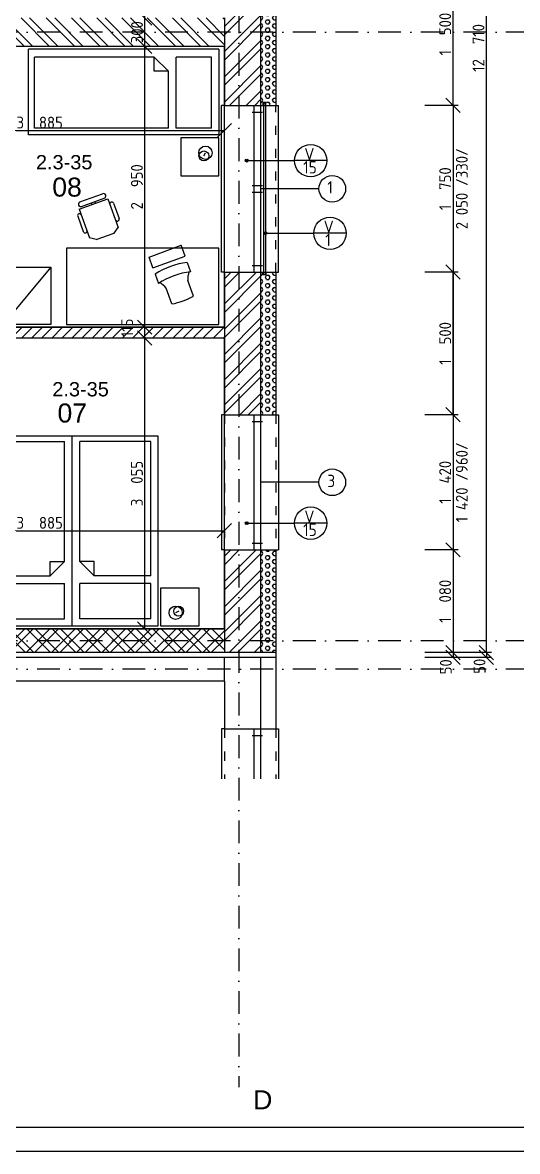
# Model space of a CAD drawing. Extents: x 4511820 to 5180432, y -1526536 to -944957.
# Drawn here: x 5107110 to 5112313, y -1230866 to -1219003 of the extents above; entities that cross this region are included whole.
import ezdxf

# ---------------------------------------------------------------- set-up
doc = ezdxf.new("R2010")
doc.units = 0
doc.header["$MEASUREMENT"] = 0
doc.linetypes.add('ACAD_ISO03W100', pattern=[30, 12, -18])
doc.linetypes.add('BODKOCIARKOVANA_3', pattern=[5.6, 3, -1.3, 0, -1.3])
doc.layers.get('0').update_dxf_attribs({"linetype": 'CONTINUOUS'})
doc.layers.get('Defpoints').update_dxf_attribs({"color": 61, "linetype": 'CONTINUOUS'})
for name, color, linetype in [('KÓTY', 4, 'CONTINUOUS'), ('MÚRY', 1, 'CONTINUOUS'), ('OKNÁ', 143, 'CONTINUOUS'), ('osi', 253, 'CONTINUOUS'), ('Plochy', 41, 'CONTINUOUS'), ('POPIS', 7, 'CONTINUOUS'), ('TENKÁ', 7, 'CONTINUOUS'), ('ZARIADENIE', 47, 'CONTINUOUS'), ('ŠRAFY', 82, 'CONTINUOUS')]:
    doc.layers.add(name, color=color, linetype=linetype)
doc.styles.add('ARIAL', font='arial.ttf')
doc.styles.add('styl1', font='arial.ttf')
doc.styles.add('STYLE1', font='isocp.shx')
doc.dimstyles.new('STANDARD-50', dxfattribs={"dimtxt": 125, "dimasz": 150, "dimexe": 10, "dimexo": 200, "dimgap": 20, "dimtad": 1, "dimdsep": 46, "dimlunit": 6, "dimtxsty": 'STYLE1', "dimblk1": 'OBLIQUE', "dimblk2": 'OBLIQUE', "dimsah": 1, "dimcen": 2.5, "dimse1": 1, "dimse2": 1, "dimadec": 0, "dimazin": 0, "dimtfac": 1, "dimtmove": 1, "dimatfit": 3, "dimldrblk": 'OBLIQUE', "dimfxl": 1, "dimtolj": 1, "dimtzin": 0, "dimarcsym": 0})
pattern_1 = [(45, (584112, 2493.08), (-132.5825215, 132.5825215), []), (45, (584200.39, 2493.08), (-132.5825215, 132.5825215), [])]
pattern_2 = [(0, (0, -89070.035), (0, 43.3012702), [25, -50]), (120, (0, -89070.035), (-37.5, -21.6506351), [25, -50]), (60, (25, -89070.035), (-37.5, 21.6506351), [25, -50])]

# ---------------------------------------------------------------- blocks, each defined once
blk = doc.blocks.new('_OBLIQUE')
at = {"color": 0, "linetype": 'ByBlock'}
blk.add_line((-0.5, -0.5), (0.5, 0.5), dxfattribs=at)
blk = doc.blocks.new('*D13790')
at = {"layer": 'Defpoints', "color": 0}
for p in [(5109262, -1225624), (5109262, -1225674), (5111986, -1225674)]:
    blk.add_point(p, dxfattribs=at)
at = {"layer": 'KÓTY', "color": 0, "lineweight": -2}
blk.add_line((5111986, -1225624), (5111986, -1225674), dxfattribs=at)
at = {"layer": 'KÓTY', "color": 0, "linetype": 'ByBlock', "lineweight": -2, "xscale": 150, "yscale": 150, "zscale": 150}
for p, rotation in [((5111986, -1225624), 90), ((5111986, -1225674), 270)]:
    blk.add_blockref('_OBLIQUE', p, dxfattribs=dict(at, rotation=rotation))
at = {"layer": 'KÓTY', "color": 0, "insert": (5111915, -1225767), "char_height": 125, "attachment_point": 5, "rotation": 90, "style": 'STYLE1'}
blk.add_mtext('\\A1;50', dxfattribs=at)
blk = doc.blocks.new('*D13791')
at = {"layer": 'Defpoints', "color": 0}
for p in [(5111986, -1212914), (5112270, -1212914), (5109260, -1225624)]:
    blk.add_point(p, dxfattribs=at)
at = {"layer": 'KÓTY', "color": 0, "lineweight": -2}
blk.add_line((5111986, -1225624), (5111986, -1212914), dxfattribs=at)
at = {"layer": 'KÓTY', "color": 0, "linetype": 'ByBlock', "lineweight": -2, "xscale": 150, "yscale": 150, "zscale": 150}
for p, rotation in [((5111986, -1212914), 90), ((5111986, -1225624), 270)]:
    blk.add_blockref('_OBLIQUE', p, dxfattribs=dict(at, rotation=rotation))
at = {"layer": 'KÓTY', "color": 0, "insert": (5111903, -1219269), "char_height": 125, "attachment_point": 5, "rotation": 90, "style": 'STYLE1'}
blk.add_mtext('\\A1;12ﾠ710', dxfattribs=at)
blk = doc.blocks.new('*D13792')
at = {"layer": 'Defpoints', "color": 0}
for p in [(5109612, -1221624), (5111636, -1221624), (5109612, -1223124)]:
    blk.add_point(p, dxfattribs=at)
at = {"layer": 'KÓTY', "color": 0, "lineweight": -2}
blk.add_line((5111636, -1223124), (5111636, -1221624), dxfattribs=at)
at = {"layer": 'KÓTY', "color": 0, "linetype": 'ByBlock', "lineweight": -2, "xscale": 150, "yscale": 150, "zscale": 150}
for p, rotation in [((5111636, -1221624), 90), ((5111636, -1223124), 270)]:
    blk.add_blockref('_OBLIQUE', p, dxfattribs=dict(at, rotation=rotation))
at = {"layer": 'KÓTY', "color": 0, "insert": (5111553, -1222374), "char_height": 125, "attachment_point": 5, "rotation": 90, "style": 'STYLE1'}
blk.add_mtext('\\A1;1ﾠ500', dxfattribs=at)
blk = doc.blocks.new('*D13793')
at = {"layer": 'Defpoints', "color": 0}
for p in [(5109612, -1225624), (5109612, -1225674), (5111636, -1225674)]:
    blk.add_point(p, dxfattribs=at)
at = {"layer": 'KÓTY', "color": 0, "lineweight": -2}
blk.add_line((5111636, -1225624), (5111636, -1225674), dxfattribs=at)
at = {"layer": 'KÓTY', "color": 0, "linetype": 'ByBlock', "lineweight": -2, "xscale": 150, "yscale": 150, "zscale": 150}
for p, rotation in [((5111636, -1225624), 90), ((5111636, -1225674), 270)]:
    blk.add_blockref('_OBLIQUE', p, dxfattribs=dict(at, rotation=rotation))
at = {"layer": 'KÓTY', "color": 0, "insert": (5111560, -1225773), "char_height": 125, "attachment_point": 5, "rotation": 90, "style": 'STYLE1'}
blk.add_mtext('\\A1;50', dxfattribs=at)
blk = doc.blocks.new('*D13794')
at = {"layer": 'Defpoints', "color": 0}
for p in [(5109612, -1221624), (5109612, -1223124), (5111636, -1223124)]:
    blk.add_point(p, dxfattribs=at)
at = {"layer": 'KÓTY', "color": 0, "lineweight": -2}
blk.add_line((5111636, -1221624), (5111636, -1223124), dxfattribs=at)
at = {"layer": 'KÓTY', "color": 0, "linetype": 'ByBlock', "lineweight": -2, "xscale": 150, "yscale": 150, "zscale": 150}
for p, rotation in [((5111636, -1221624), 90), ((5111636, -1223124), 270)]:
    blk.add_blockref('_OBLIQUE', p, dxfattribs=dict(at, rotation=rotation))
at = {"layer": 'KÓTY', "color": 0, "insert": (5111553, -1222374), "char_height": 125, "attachment_point": 5, "rotation": 90, "style": 'STYLE1'}
blk.add_mtext('\\A1;1ﾠ500', dxfattribs=at)
blk = doc.blocks.new('*D13795')
at = {"layer": 'Defpoints', "color": 0}
for p in [(5109232, -1218374), (5111636, -1218374), (5109232, -1219874)]:
    blk.add_point(p, dxfattribs=at)
at = {"layer": 'KÓTY', "color": 0, "lineweight": -2}
blk.add_line((5111636, -1219874), (5111636, -1218374), dxfattribs=at)
at = {"layer": 'KÓTY', "color": 0, "linetype": 'ByBlock', "lineweight": -2, "xscale": 150, "yscale": 150, "zscale": 150}
for p, rotation in [((5111636, -1218374), 90), ((5111636, -1219874), 270)]:
    blk.add_blockref('_OBLIQUE', p, dxfattribs=dict(at, rotation=rotation))
at = {"layer": 'KÓTY', "color": 0, "insert": (5111553, -1219124), "char_height": 125, "attachment_point": 5, "rotation": 90, "style": 'STYLE1'}
blk.add_mtext('\\A1;1ﾠ500', dxfattribs=at)
blk = doc.blocks.new('*D14049')
at = {"layer": 'Defpoints', "color": 0}
for p in [(5109612, -1219874), (5109612, -1221624), (5111636, -1221624)]:
    blk.add_point(p, dxfattribs=at)
at = {"layer": 'KÓTY', "color": 0, "lineweight": -2}
blk.add_line((5111636, -1219874), (5111636, -1221624), dxfattribs=at)
at = {"layer": 'KÓTY', "color": 0, "linetype": 'ByBlock', "lineweight": -2, "xscale": 150, "yscale": 150, "zscale": 150}
for p, rotation in [((5111636, -1219874), 90), ((5111636, -1221624), 270)]:
    blk.add_blockref('_OBLIQUE', p, dxfattribs=dict(at, rotation=rotation))
at = {"layer": 'KÓTY', "color": 0, "insert": (5111553, -1220749), "char_height": 125, "attachment_point": 5, "rotation": 90, "style": 'STYLE1'}
blk.add_mtext('\\A1;1ﾠ750', dxfattribs=at)
blk = doc.blocks.new('*D14050')
at = {"layer": 'Defpoints', "color": 0}
for p in [(5109612, -1223124), (5109612, -1224544), (5111636, -1224544)]:
    blk.add_point(p, dxfattribs=at)
at = {"layer": 'KÓTY', "color": 0, "lineweight": -2}
blk.add_line((5111636, -1223124), (5111636, -1224544), dxfattribs=at)
at = {"layer": 'KÓTY', "color": 0, "linetype": 'ByBlock', "lineweight": -2, "xscale": 150, "yscale": 150, "zscale": 150}
for p, rotation in [((5111636, -1223124), 90), ((5111636, -1224544), 270)]:
    blk.add_blockref('_OBLIQUE', p, dxfattribs=dict(at, rotation=rotation))
at = {"layer": 'KÓTY', "color": 0, "insert": (5111553, -1223834), "char_height": 125, "attachment_point": 5, "rotation": 90, "style": 'STYLE1'}
blk.add_mtext('\\A1;1ﾠ420', dxfattribs=at)
blk = doc.blocks.new('*D14051')
at = {"layer": 'Defpoints', "color": 0}
for p in [(5109612, -1224544), (5109612, -1225624), (5111636, -1225624)]:
    blk.add_point(p, dxfattribs=at)
at = {"layer": 'KÓTY', "color": 0, "lineweight": -2}
blk.add_line((5111636, -1224544), (5111636, -1225624), dxfattribs=at)
at = {"layer": 'KÓTY', "color": 0, "linetype": 'ByBlock', "lineweight": -2, "xscale": 150, "yscale": 150, "zscale": 150}
for p, rotation in [((5111636, -1224544), 90), ((5111636, -1225624), 270)]:
    blk.add_blockref('_OBLIQUE', p, dxfattribs=dict(at, rotation=rotation))
at = {"layer": 'KÓTY', "color": 0, "insert": (5111553, -1225084), "char_height": 125, "attachment_point": 5, "rotation": 90, "style": 'STYLE1'}
blk.add_mtext('\\A1;1ﾠ080', dxfattribs=at)
blk = doc.blocks.new('*D27332')
at = {"layer": 'Defpoints', "color": 0}
for p in [(5109612, -1223124), (5109612, -1224544), (5111636, -1224544)]:
    blk.add_point(p, dxfattribs=at)
at = {"layer": 'KÓTY', "color": 0, "lineweight": -2}
blk.add_line((5111636, -1223124), (5111636, -1224544), dxfattribs=at)
at = {"layer": 'KÓTY', "color": 0, "linetype": 'ByBlock', "lineweight": -2, "xscale": 150, "yscale": 150, "zscale": 150}
for p, rotation in [((5111636, -1223124), 90), ((5111636, -1224544), 270)]:
    blk.add_blockref('_OBLIQUE', p, dxfattribs=dict(at, rotation=rotation))
at = {"layer": 'KÓTY', "color": 0, "insert": (5111553, -1223834), "char_height": 125, "attachment_point": 5, "rotation": 90, "style": 'STYLE1'}
blk.add_mtext('\\A1;1ﾠ420', dxfattribs=at)
blk = doc.blocks.new('DVOJPOSTEL')
at = {"layer": 'ZARIADENIE', "ltscale": 0.25}
for p, q in [((4444359, -1314665), (4444359, -1312665)), ((4444359, -1312665), (4446159, -1312665)), ((4445259, -1312665), (4445259, -1314665)), ((4446159, -1312665), (4446159, -1314665)), ((4444140, -1312821), (4444172, -1312805)), ((4446378, -1312821), (4446346, -1312805)), ((4446159, -1314665), (4444359, -1314665))]:
    blk.add_line(p, q, dxfattribs=at)
at = {"layer": 'ZARIADENIE', "color": 76, "ltscale": 0.25}
for p, q in [((4444432, -1312742), (4445178, -1312742)), ((4444432, -1312742), (4444432, -1313111)), ((4445178, -1312742), (4445178, -1313111)), ((4446086, -1312742), (4445340, -1312742)), ((4445340, -1312742), (4445340, -1313111)), ((4446086, -1312742), (4446086, -1313111)), ((4444432, -1313111), (4445178, -1313111)), ((4444432, -1313194), (4444432, -1314604)), ((4444432, -1313194), (4445028, -1313194)), ((4445028, -1313194), (4445178, -1313344)), ((4445028, -1313194), (4445028, -1313344)), ((4446086, -1313111), (4445340, -1313111)), ((4445490, -1313194), (4445340, -1313344)), ((4446086, -1313194), (4445490, -1313194)), ((4445490, -1313194), (4445490, -1313344)), ((4446086, -1313194), (4446086, -1314604)), ((4445028, -1313344), (4445178, -1313344)), ((4445178, -1313344), (4445178, -1314604)), ((4445340, -1313344), (4445340, -1314604)), ((4445490, -1313344), (4445340, -1313344)), ((4444432, -1314604), (4445178, -1314604)), ((4446086, -1314604), (4445340, -1314604))]:
    blk.add_line(p, q, dxfattribs=at)
at = {"layer": 'ZARIADENIE'}
for points in [[(4444329, -1313065), (4443929, -1313065), (4443929, -1312665), (4444329, -1312665)], [(4446189, -1313065), (4446589, -1313065), (4446589, -1312665), (4446189, -1312665)]]:
    blk.add_lwpolyline(points, close=True, dxfattribs=at)
at = {"layer": 'ZARIADENIE', "ltscale": 0.25}
for centre, radius in [((4444140, -1312821), 51.9), ((4444172, -1312805), 69.7), ((4446346, -1312805), 69.7), ((4446378, -1312821), 51.9)]:
    blk.add_circle(centre, radius, dxfattribs=at)
blk = doc.blocks.new('JEDNOPOSTEL')
at = {"layer": 'ZARIADENIE', "ltscale": 0.25}
for p, q in [((4449069, -1322230), (4447069, -1322230)), ((4447069, -1323130), (4447069, -1322230)), ((4449069, -1322230), (4449069, -1323130)), ((4449069, -1323130), (4447069, -1323130)), ((4448913, -1323350), (4448929, -1323317))]:
    blk.add_line(p, q, dxfattribs=at)
at = {"layer": 'ZARIADENIE', "color": 76, "ltscale": 0.25}
for p, q in [((4448391, -1322311), (4447131, -1322311)), ((4447131, -1323057), (4447131, -1322311)), ((4448541, -1322461), (4448391, -1322311)), ((4448391, -1322461), (4448391, -1322311)), ((4448993, -1322311), (4448623, -1322311)), ((4448623, -1323057), (4448623, -1322311)), ((4448993, -1323057), (4448993, -1322311)), ((4448541, -1322461), (4448391, -1322461)), ((4448541, -1323057), (4448541, -1322461)), ((4448541, -1323057), (4447131, -1323057)), ((4448993, -1323057), (4448623, -1323057))]:
    blk.add_line(p, q, dxfattribs=at)
at = {"layer": 'ZARIADENIE'}
blk.add_lwpolyline([(4448669, -1323160), (4448669, -1323560), (4449069, -1323560), (4449069, -1323160)], close=True, dxfattribs=at)
at = {"layer": 'ZARIADENIE', "ltscale": 0.25}
for centre, radius in [((4448929, -1323317), 69.7), ((4448913, -1323350), 51.9)]:
    blk.add_circle(centre, radius, dxfattribs=at)
blk = doc.blocks.new('SKRINA')
at = {"layer": 'ZARIADENIE'}
for p, q in [((4449069, -1324645), (4448469, -1324145)), ((4448469, -1325145), (4449069, -1324645))]:
    blk.add_line(p, q, dxfattribs=at)
blk.add_lwpolyline([(4448469, -1324145), (4448469, -1325145), (4449069, -1325145), (4449069, -1324145)], close=True, dxfattribs=at)
blk = doc.blocks.new('*D27911')
at = {"layer": 'Defpoints', "color": 0}
for p in [(5105347, -1224347), (5109232, -1224343), (5109232, -1224347)]:
    blk.add_point(p, dxfattribs=at)
at = {"layer": 'KÓTY', "color": 0, "lineweight": -2}
blk.add_line((5105347, -1224343), (5109232, -1224343), dxfattribs=at)
at = {"layer": 'KÓTY', "color": 0, "linetype": 'ByBlock', "lineweight": -2, "xscale": 150, "yscale": 150, "zscale": 150, "rotation": 180}
blk.add_blockref('_OBLIQUE', (5105347, -1224343), dxfattribs=at)
at = {"layer": 'KÓTY', "color": 0, "linetype": 'ByBlock', "lineweight": -2, "xscale": 150, "yscale": 150, "zscale": 150}
blk.add_blockref('_OBLIQUE', (5109232, -1224343), dxfattribs=at)
at = {"layer": 'KÓTY', "color": 0, "insert": (5107290, -1224260), "char_height": 125, "attachment_point": 5, "style": 'STYLE1'}
blk.add_mtext('\\A1;3ﾠ885', dxfattribs=at)
blk = doc.blocks.new('*D27912')
at = {"layer": 'Defpoints', "color": 0}
for p in [(5108395, -1222319), (5108395, -1222319), (5108395, -1225374)]:
    blk.add_point(p, dxfattribs=at)
at = {"layer": 'KÓTY', "color": 0, "lineweight": -2}
blk.add_line((5108395, -1225374), (5108395, -1222319), dxfattribs=at)
at = {"layer": 'KÓTY', "color": 0, "linetype": 'ByBlock', "lineweight": -2, "xscale": 150, "yscale": 150, "zscale": 150}
for p, rotation in [((5108395, -1222319), 90), ((5108395, -1225374), 270)]:
    blk.add_blockref('_OBLIQUE', p, dxfattribs=dict(at, rotation=rotation))
at = {"layer": 'KÓTY', "color": 0, "insert": (5108312, -1223847), "char_height": 125, "attachment_point": 5, "rotation": 90, "style": 'STYLE1'}
blk.add_mtext('\\A1;3ﾠ055', dxfattribs=at)
blk = doc.blocks.new('*D27913')
at = {"layer": 'Defpoints', "color": 0}
for p in [(5108395, -1222204), (5108395, -1222204), (5108395, -1222319)]:
    blk.add_point(p, dxfattribs=at)
at = {"layer": 'KÓTY', "color": 0, "lineweight": -2}
blk.add_line((5108395, -1222319), (5108395, -1222204), dxfattribs=at)
at = {"layer": 'KÓTY', "color": 0, "linetype": 'ByBlock', "lineweight": -2, "xscale": 150, "yscale": 150, "zscale": 150}
for p, rotation in [((5108395, -1222204), 90), ((5108395, -1222319), 270)]:
    blk.add_blockref('_OBLIQUE', p, dxfattribs=dict(at, rotation=rotation))
at = {"layer": 'KÓTY', "color": 0, "insert": (5108210, -1222211), "char_height": 125, "attachment_point": 5, "rotation": 90, "style": 'STYLE1'}
blk.add_mtext('\\A1;115', dxfattribs=at)
blk = doc.blocks.new('*D27914')
at = {"layer": 'Defpoints', "color": 0}
for p in [(5108395, -1219254), (5108395, -1219254), (5108395, -1222204)]:
    blk.add_point(p, dxfattribs=at)
at = {"layer": 'KÓTY', "color": 0, "lineweight": -2}
blk.add_line((5108395, -1222204), (5108395, -1219254), dxfattribs=at)
at = {"layer": 'KÓTY', "color": 0, "linetype": 'ByBlock', "lineweight": -2, "xscale": 150, "yscale": 150, "zscale": 150}
for p, rotation in [((5108395, -1219254), 90), ((5108395, -1222204), 270)]:
    blk.add_blockref('_OBLIQUE', p, dxfattribs=dict(at, rotation=rotation))
at = {"layer": 'KÓTY', "color": 0, "insert": (5108312, -1220729), "char_height": 125, "attachment_point": 5, "rotation": 90, "style": 'STYLE1'}
blk.add_mtext('\\A1;2ﾠ950', dxfattribs=at)
blk = doc.blocks.new('*D27915')
at = {"layer": 'Defpoints', "color": 0}
for p in [(5108395, -1218954), (5108395, -1218954), (5108395, -1219254)]:
    blk.add_point(p, dxfattribs=at)
at = {"layer": 'KÓTY', "color": 0, "lineweight": -2}
blk.add_line((5108395, -1219254), (5108395, -1218954), dxfattribs=at)
at = {"layer": 'KÓTY', "color": 0, "linetype": 'ByBlock', "lineweight": -2, "xscale": 150, "yscale": 150, "zscale": 150}
for p, rotation in [((5108395, -1218954), 90), ((5108395, -1219254), 270)]:
    blk.add_blockref('_OBLIQUE', p, dxfattribs=dict(at, rotation=rotation))
at = {"layer": 'KÓTY', "color": 0, "insert": (5108313, -1219104), "char_height": 125, "attachment_point": 5, "rotation": 90, "style": 'STYLE1'}
blk.add_mtext('\\A1;300', dxfattribs=at)
blk = doc.blocks.new('*D27916')
at = {"layer": 'Defpoints', "color": 0}
for p in [(5108395, -1214704), (5108395, -1214704), (5108395, -1218954)]:
    blk.add_point(p, dxfattribs=at)
at = {"layer": 'KÓTY', "color": 0, "lineweight": -2}
blk.add_line((5108395, -1218954), (5108395, -1214704), dxfattribs=at)
at = {"layer": 'KÓTY', "color": 0, "linetype": 'ByBlock', "lineweight": -2, "xscale": 150, "yscale": 150, "zscale": 150}
for p, rotation in [((5108395, -1214704), 90), ((5108395, -1218954), 270)]:
    blk.add_blockref('_OBLIQUE', p, dxfattribs=dict(at, rotation=rotation))
at = {"layer": 'KÓTY', "color": 0, "insert": (5108312, -1216829), "char_height": 125, "attachment_point": 5, "rotation": 90, "style": 'STYLE1'}
blk.add_mtext('\\A1;4ﾠ250', dxfattribs=at)
blk = doc.blocks.new('*D27948')
at = {"layer": 'Defpoints', "color": 0}
for p in [(5105347, -1220141), (5109232, -1220137), (5109232, -1220141)]:
    blk.add_point(p, dxfattribs=at)
at = {"layer": 'KÓTY', "color": 0, "lineweight": -2}
blk.add_line((5105347, -1220137), (5109232, -1220137), dxfattribs=at)
at = {"layer": 'KÓTY', "color": 0, "linetype": 'ByBlock', "lineweight": -2, "xscale": 150, "yscale": 150, "zscale": 150, "rotation": 180}
blk.add_blockref('_OBLIQUE', (5105347, -1220137), dxfattribs=at)
at = {"layer": 'KÓTY', "color": 0, "linetype": 'ByBlock', "lineweight": -2, "xscale": 150, "yscale": 150, "zscale": 150}
blk.add_blockref('_OBLIQUE', (5109232, -1220137), dxfattribs=at)
at = {"layer": 'KÓTY', "color": 0, "insert": (5107290, -1220054), "char_height": 125, "attachment_point": 5, "style": 'STYLE1'}
blk.add_mtext('\\A1;3ﾠ885', dxfattribs=at)

msp = doc.modelspace()

# ---------------------------------------------------------------- hatches: boundary and pattern name
at = {"layer": 'TENKÁ'}
h = msp.add_hatch(color=256, dxfattribs=at)
h.dxf.hatch_style = 1
h.paths.add_polyline_path([(5109642.5, -1219874.226), (5109642.5, -1219849.226), (5109662.5, -1219849.226), (5109662.5, -1219874.226), (5109667.5, -1219874.226), (5109667.5, -1219844.226), (5109637.5, -1219844.226), (5109637.5, -1219874.226)])
h = msp.add_hatch(color=256, dxfattribs=at)
h.dxf.hatch_style = 1
h.paths.add_polyline_path([(5109481.827, -1220453.766, 2.414213563), (5109466.827, -1220468.766, 0.414213562)])
h = msp.add_hatch(color=256, dxfattribs=at)
h.dxf.hatch_style = 1
h.paths.add_polyline_path([(5109677.5, -1221217.226, 2.414213563), (5109662.5, -1221232.226, 0.414213562)])
h = msp.add_hatch(color=256, dxfattribs=at)
h.dxf.hatch_style = 1
h.paths.add_polyline_path([(5109642.5, -1221624.226), (5109642.5, -1221649.226), (5109662.5, -1221649.226), (5109662.5, -1221624.226), (5109667.5, -1221624.226), (5109667.5, -1221654.226), (5109637.5, -1221654.226), (5109637.5, -1221624.226)])
h = msp.add_hatch(color=256, dxfattribs=at)
h.dxf.hatch_style = 1
h.paths.add_polyline_path([(5109481.827, -1224263.492, 2.414213563), (5109466.827, -1224278.492, 0.414213562)])
at = {"layer": 'ŠRAFY'}
h = msp.add_hatch(dxfattribs=at)
h.set_pattern_fill('ANSI32', color=256, scale=500)
h.set_pattern_definition(pattern_1)
h.paths.add_polyline_path([(5109612.5, -1218374.226), (5109542.5, -1218374.226), (5109232.5, -1218374.226), (5109232.5, -1218954.226), (5109232.5, -1219254.226), (5109232.5, -1219874.226), (5109542.5, -1219874.226), (5109612.5, -1219874.226)])
h = msp.add_hatch(dxfattribs=at)
h.set_pattern_fill('HEX', color=256, scale=200)
h.set_pattern_definition(pattern_2)
h.paths.add_polyline_path([(5109612.5, -1219874.226), (5109772.5, -1219874.226), (5109772.5, -1218374.226), (5109612.5, -1218374.226)])
h = msp.add_hatch(dxfattribs=at)
h.set_pattern_fill('ANSI32', color=256, scale=500, angle=90)
h.set_pattern_definition([(135, (515810.9, -44587.94), (-132.5825215, -132.5825215), []), (135, (515810.9, -44499.55), (-132.5825215, -132.5825215), [])])
h.paths.add_polyline_path([(5105347.5, -1219254.226), (5109232.5, -1219254.226), (5109232.5, -1218954.226), (5105347.5, -1218954.226), (5105232.5, -1218954.226), (5105232.5, -1219254.226)])
at = {"layer": 'ŠRAFY', "ltscale": 0.25}
h = msp.add_hatch(dxfattribs=at)
h.set_pattern_fill('ANSI31', color=256, scale=600, style=0)
h.set_pattern_definition([(45, (515270.5, 214751.965), (-53.0330086, 53.0330086), [])])
h.paths.add_polyline_path([(5109232.5, -1222319.226), (5109232.5, -1222204.226), (5105347.5, -1222204.226), (5105347.5, -1221404.226), (5105232.5, -1221404.226), (5105232.5, -1222404.226), (5105347.5, -1222404.226), (5105347.5, -1222319.226)])
at = {"layer": 'ŠRAFY'}
h = msp.add_hatch(dxfattribs=at)
h.set_pattern_fill('ANSI32', color=256, scale=500)
h.set_pattern_definition(pattern_1)
h.paths.add_polyline_path([(5109232.5, -1221624.226), (5109232.5, -1222204.226), (5109232.5, -1222319.226), (5109232.5, -1223124.226), (5109542.5, -1223124.226), (5109612.5, -1223124.226), (5109612.5, -1221624.226)])
h = msp.add_hatch(dxfattribs=at)
h.set_pattern_fill('HEX', color=256, scale=200)
h.set_pattern_definition(pattern_2)
h.paths.add_polyline_path([(5109612.5, -1223124.226), (5109772.5, -1223124.226), (5109772.5, -1221624.226), (5109612.5, -1221624.226)])
h = msp.add_hatch(dxfattribs=at)
h.set_pattern_fill('ANSI32', color=256, scale=500)
h.set_pattern_definition(pattern_1)
h.paths.add_polyline_path([(5109232.5, -1224544.226), (5109232.5, -1225374.226), (5109232.5, -1225624.226), (5109612.5, -1225624.226), (5109612.5, -1224544.226)])
h = msp.add_hatch(dxfattribs=at)
h.set_pattern_fill('HEX', color=256, scale=200)
h.set_pattern_definition(pattern_2)
h.paths.add_polyline_path([(5109772.5, -1225624.226), (5109772.5, -1224544.226), (5109612.5, -1224544.226), (5109612.5, -1225624.226)])
h = msp.add_hatch(dxfattribs=at)
h.set_pattern_fill('ANSI32', color=256, scale=500)
h.set_pattern_definition([(45, (515810.9, -45114.18), (-132.5825215, 132.5825215), []), (45, (515899.28, -45114.18), (-132.5825215, 132.5825215), [])])
h.paths.add_polyline_path([(5109232.5, -1225624.226), (5109232.5, -1225374.226), (5105347.5, -1225374.226), (5105232.5, -1225374.226), (5104347.5, -1225374.226), (5104232.5, -1225374.226), (5102372.5, -1225374.226), (5102232.5, -1225374.226), (5096312.5, -1225374.226), (5096312.5, -1225624.226)])
h = msp.add_hatch(dxfattribs=at)
h.set_pattern_fill('ANSI32', color=256, scale=500, angle=90)
h.set_pattern_definition([(135, (515810.9, -45114.18), (-132.5825215, -132.5825215), []), (135, (515810.9, -45025.8), (-132.5825215, -132.5825215), [])])
h.paths.add_polyline_path([(5109232.5, -1225624.226), (5109232.5, -1225374.226), (5105347.5, -1225374.226), (5105232.5, -1225374.226), (5104347.5, -1225374.226), (5104232.5, -1225374.226), (5102372.5, -1225374.226), (5102232.5, -1225374.226), (5096312.5, -1225374.226), (5096312.5, -1225624.226)])

# ---------------------------------------------------------------- linework, layer by layer
at = {"layer": 'KÓTY', "ltscale": 25}
for p, q in [((5111689.403, -1219874.226), (5111339.403, -1219874.226)), ((5111689.403, -1221624.226), (5111339.403, -1221624.226)), ((5111689.403, -1223124.226), (5111339.403, -1223124.226)), ((5111689.403, -1224544.226), (5111339.403, -1224544.226)), ((5111689.403, -1225624.226), (5111339.403, -1225624.226)), ((5112039.403, -1225624.226), (5111689.403, -1225624.226)), ((5111689.403, -1225674.226), (5111339.403, -1225674.226)), ((5112039.403, -1225674.226), (5111689.403, -1225674.226))]:
    msp.add_line(p, q, dxfattribs=at)
at = {"layer": 'MÚRY'}
for p, q in [((5109772.5, -1218334.226), (5109772.5, -1219874.226)), ((5109232.5, -1219254.226), (5105347.5, -1219254.226)), ((5109232.5, -1219254.226), (5109232.5, -1219874.226)), ((5109232.5, -1219874.226), (5109772.5, -1219874.226)), ((5109232.5, -1221624.226), (5109772.5, -1221624.226)), ((5109232.5, -1221624.226), (5109232.5, -1222204.226)), ((5109772.5, -1221624.226), (5109772.5, -1223124.226)), ((5109232.5, -1222204.226), (5105347.5, -1222204.226)), ((5109232.5, -1222319.226), (5105347.5, -1222319.226)), ((5109232.5, -1222319.226), (5109232.5, -1223124.226)), ((5109232.5, -1223124.226), (5109772.5, -1223124.226)), ((5109232.5, -1224544.226), (5109772.5, -1224544.226)), ((5109232.5, -1224544.226), (5109232.5, -1225374.226)), ((5109772.5, -1224544.226), (5109772.5, -1226439.226)), ((5109232.5, -1225374.226), (5105347.5, -1225374.226)), ((5109232.5, -1225924.226), (5104352.5, -1225924.226)), ((5109232.5, -1225924.226), (5109232.5, -1226439.226)), ((5109232.5, -1226424.226), (5109772.5, -1226424.226))]:
    msp.add_line(p, q, dxfattribs=at)
at = {"layer": 'OKNÁ', "ltscale": 0.25}
for p, q in [((5109522.5, -1219944.226), (5109632.5, -1219944.226)), ((5109522.5, -1219944.226), (5109632.5, -1219944.226)), ((5109542.5, -1219874.226), (5109542.5, -1221624.226)), ((5109612.5, -1219874.226), (5109612.5, -1221624.226)), ((5109642.5, -1219874.226), (5109642.5, -1221624.226)), ((5109642.5, -1219874.226), (5109642.5, -1221624.226)), ((5109662.5, -1219874.226), (5109662.5, -1221624.226)), ((5109522.5, -1220714.226), (5109632.5, -1220714.226)), ((5109522.5, -1220714.226), (5109632.5, -1220714.226)), ((5109522.5, -1220784.226), (5109632.5, -1220784.226)), ((5109522.5, -1220784.226), (5109632.5, -1220784.226)), ((5110226.354, -1220749.226), (5109612.5, -1220749.226)), ((5109522.5, -1221554.226), (5109632.5, -1221554.226)), ((5109522.5, -1221554.226), (5109632.5, -1221554.226)), ((5109542.5, -1223124.226), (5109542.5, -1224544.226)), ((5109612.5, -1223124.226), (5109612.5, -1224544.226)), ((5109522.5, -1223194.226), (5109632.5, -1223194.226)), ((5109522.5, -1223194.226), (5109632.5, -1223194.226)), ((5110226.354, -1223834.226), (5109612.5, -1223834.226)), ((5109522.5, -1224474.226), (5109632.5, -1224474.226)), ((5109522.5, -1224474.226), (5109632.5, -1224474.226)), ((5109542.5, -1226424.226), (5109542.5, -1226950.226)), ((5109612.5, -1226424.226), (5109612.5, -1226950.226)), ((5109522.5, -1226494.226), (5109632.5, -1226494.226)), ((5109522.5, -1226494.226), (5109632.5, -1226494.226))]:
    msp.add_line(p, q, dxfattribs=at)
for centre in [(5110366.354, -1220749.226), (5110366.354, -1223834.226)]:
    msp.add_circle(centre, 140, dxfattribs=at)
at = {"layer": 'osi', "linetype": 'BODKOCIARKOVANA_3', "ltscale": 80}
for p, q in [((5109382.5, -1198261.132), (5109382.5, -1230189.035)), ((5157242.5, -1219104.226), (5093572.5, -1219104.226)), ((5157242.5, -1225499.226), (5093572.5, -1225499.226)), ((5157242.5, -1225799.226), (5093572.5, -1225799.226))]:
    msp.add_line(p, q, dxfattribs=at)
at = {"layer": 'Plochy'}
for points in [[(5109232.5, -1219254.226), (5105347.5, -1219254.226), (5105347.5, -1222204.226), (5109232.5, -1222204.226)], [(5109232.5, -1222319.226), (5105347.5, -1222319.226), (5105347.5, -1225374.226), (5109232.5, -1225374.226)]]:
    msp.add_lwpolyline(points, close=True, dxfattribs=at)
at = {"layer": 'TENKÁ'}
for p, q in [((5109612.5, -1218334.226), (5109612.5, -1219874.226)), ((5109232.5, -1218954.226), (5109232.5, -1219254.226)), ((5109667.5, -1219844.226), (5109637.5, -1219844.226)), ((5109637.5, -1219844.226), (5109637.5, -1219874.226)), ((5109642.5, -1219874.226), (5109642.5, -1219844.226)), ((5109662.5, -1219849.226), (5109642.5, -1219849.226)), ((5109642.5, -1219849.226), (5109642.5, -1219874.226)), ((5109662.5, -1219874.226), (5109662.5, -1219849.226)), ((5109667.5, -1219874.226), (5109667.5, -1219844.226)), ((5109612.5, -1221624.226), (5109612.5, -1223124.226)), ((5109637.5, -1221654.226), (5109637.5, -1221624.226)), ((5109667.5, -1221654.226), (5109637.5, -1221654.226)), ((5109642.5, -1221624.226), (5109642.5, -1221654.226)), ((5109642.5, -1221649.226), (5109642.5, -1221624.226)), ((5109662.5, -1221649.226), (5109642.5, -1221649.226)), ((5109662.5, -1221624.226), (5109662.5, -1221649.226)), ((5109667.5, -1221624.226), (5109667.5, -1221654.226)), ((5109232.5, -1222204.226), (5109232.5, -1222319.226)), ((5109612.5, -1224544.226), (5109612.5, -1225624.226)), ((5109232.5, -1225374.226), (5109232.5, -1225624.226)), ((5109772.5, -1225624.226), (5095932.5, -1225624.226)), ((5109772.5, -1225674.226), (5095932.5, -1225674.226)), ((5109232.5, -1225924.226), (5109232.5, -1225674.226)), ((5109612.5, -1225674.226), (5109612.5, -1226439.226))]:
    msp.add_line(p, q, dxfattribs=at)
at = {"layer": 'TENKÁ', "ltscale": 0.25}
for p, q in [((5109202.5, -1221624.226), (5109202.5, -1219874.226)), ((5109232.5, -1219874.226), (5109202.5, -1219874.226)), ((5109772.5, -1219874.226), (5109802.5, -1219874.226)), ((5109802.5, -1221624.226), (5109802.5, -1219874.226)), ((5109466.827, -1220453.766), (5109969.229, -1220453.766)), ((5110309.229, -1220453.766), (5109969.229, -1220453.766)), ((5109662.5, -1221217.226), (5110172.336, -1221217.226)), ((5110512.336, -1221217.226), (5110172.336, -1221217.226)), ((5109232.5, -1221624.226), (5109202.5, -1221624.226)), ((5109772.5, -1221624.226), (5109802.5, -1221624.226)), ((5109202.5, -1223124.226), (5109202.5, -1224544.226)), ((5109232.5, -1223124.226), (5109202.5, -1223124.226)), ((5109772.5, -1223124.226), (5109802.5, -1223124.226)), ((5109802.5, -1223124.226), (5109802.5, -1224544.226)), ((5109466.827, -1224263.492), (5109969.229, -1224263.492)), ((5110309.229, -1224263.492), (5109969.229, -1224263.492)), ((5109232.5, -1224544.226), (5109202.5, -1224544.226)), ((5109772.5, -1224544.226), (5109802.5, -1224544.226)), ((5109202.5, -1226424.226), (5109202.5, -1226950.226)), ((5109232.5, -1226424.226), (5109202.5, -1226424.226)), ((5109772.5, -1226424.226), (5109802.5, -1226424.226)), ((5109802.5, -1226424.226), (5109802.5, -1226950.226))]:
    msp.add_line(p, q, dxfattribs=at)
at = {"layer": 'TENKÁ', "linetype": 'ACAD_ISO03W100', "ltscale": 8}
for p, q in [((5109232.5, -1221624.226), (5109232.5, -1219874.226)), ((5109772.5, -1221624.226), (5109772.5, -1219874.226)), ((5109232.5, -1223124.226), (5109232.5, -1224544.226)), ((5109772.5, -1223124.226), (5109772.5, -1224544.226)), ((5109232.5, -1226424.226), (5109232.5, -1226950.226)), ((5109772.5, -1226424.226), (5109772.5, -1226950.226))]:
    msp.add_line(p, q, dxfattribs=at)
at = {"layer": 'TENKÁ', "color": 7}
for p, q in [((5180182, -1230615.674), (5091391, -1230615.674)), ((5180432, -1230865.674), (5091141, -1230865.674))]:
    msp.add_line(p, q, dxfattribs=at)
at = {"layer": 'TENKÁ', "ltscale": 0.25}
for centre in [(5110139.229, -1220453.766), (5110342.336, -1221217.226), (5110139.229, -1224263.492)]:
    msp.add_circle(centre, 170, dxfattribs=at)
at = {"layer": 'TENKÁ'}
for centre in [(5109466.827, -1220453.766), (5109662.5, -1221217.226), (5109466.827, -1224263.492)]:
    msp.add_circle(centre, 15, dxfattribs=at)
at = {"layer": 'ZARIADENIE', "color": 33, "ltscale": 0.25}
for p, q in [((5107706.018, -1220965.348), (5108006.72, -1220855.901)), ((5107712.892, -1220888.353), (5107951.963, -1220801.339)), ((5107729.993, -1220935.338), (5107969.064, -1220848.323)), ((5107830.735, -1220898.671), (5107837.575, -1220917.465)), ((5107868.322, -1220884.99), (5107875.163, -1220903.784)), ((5108006.72, -1220855.901), (5108116.166, -1221156.603)), ((5108066.047, -1220901.949), (5108124.632, -1221062.909)), ((5107706.018, -1220965.348), (5107815.465, -1221266.049)), ((5107690.17, -1221038.757), (5107748.755, -1221199.717)), ((5107885.527, -1221283.116), (5108073.466, -1221214.712)), ((5108073.466, -1221214.712), (5108116.166, -1221156.603)), ((5107885.527, -1221283.116), (5107815.465, -1221266.049))]:
    msp.add_line(p, q, dxfattribs=at)
at = {"layer": 'ZARIADENIE', "color": 8, "ltscale": 0.25}
for p, q in [((5108439.842, -1221466.614), (5108778.131, -1221343.486)), ((5108819.174, -1221456.25), (5108778.131, -1221343.486)), ((5108480.884, -1221579.377), (5108439.842, -1221466.614)), ((5108480.884, -1221579.377), (5108819.174, -1221456.25)), ((5108841.242, -1221522.928), (5108877.081, -1221621.397)), ((5108502.952, -1221646.055), (5108538.792, -1221744.524)), ((5108906.606, -1221877.942), (5108846.086, -1221711.665)), ((5108681.08, -1221960.027), (5108620.559, -1221793.75))]:
    msp.add_line(p, q, dxfattribs=at)
at = {"layer": 'ZARIADENIE'}
msp.add_lwpolyline([(5107572.5, -1222174.226), (5109172.5, -1222174.226), (5109172.5, -1221374.226), (5107572.5, -1221374.226)], close=True, dxfattribs=at)
at = {"layer": 'ZARIADENIE', "color": 33, "ltscale": 0.25}
for centre, radius, start, end in [((5107721.442, -1220911.846), 25, 110, 290), ((5107960.514, -1220824.831), 25, 290, 110), ((5108047.253, -1220908.789), 20, 20, 200), ((5107708.964, -1221031.917), 20, 20, 200), ((5108105.838, -1221069.749), 20, 200, 20), ((5107767.548, -1221192.877), 20, 200, 20)]:
    msp.add_arc(centre, radius, start, end, dxfattribs=at)
at = {"layer": 'ZARIADENIE', "color": 8, "ltscale": 0.25}
for centre, radius, start, end in [((5108945.713, -1222336.246), 820, 97.3196165, 122.6803835), ((5108981.553, -1222434.715), 820, 97.3196165, 122.6803835), ((5108410.933, -1221964.2), 270.179, 39.1150371, 58.0280975), ((5109116.232, -1221707.492), 270.179, 161.9719024, 180.8849629), ((5108516.405, -1221156.733), 820, 281.5850319, 298.4149681)]:
    msp.add_arc(centre, radius, start, end, dxfattribs=at)

# ---------------------------------------------------------------- block references
at = {"layer": 'ZARIADENIE', "color": 2}
msp.add_blockref('JEDNOPOSTEL', (660103.5, 102945.965), dxfattribs=at)
at = {"layer": 'ZARIADENIE', "color": 2, "xscale": -1, "rotation": 89.9999999999999}
msp.add_blockref('SKRINA', (3782262.309, 3226894.774), dxfattribs=at)
at = {"layer": 'ZARIADENIE', "color": 2, "rotation": 180}
msp.add_blockref('DVOJPOSTEL', (9552891.5, -2538009.418), dxfattribs=at)

# ---------------------------------------------------------------- texts
at = {"layer": 'KÓTY', "char_height": 125, "attachment_point": 5, "rotation": 90, "style": 'STYLE1'}
for s, insert in [('\\A1;2 050 /330/', (5111728.457, -1220749.226)), ('\\A1;1 420 /960/', (5111728.457, -1223834.226))]:
    msp.add_mtext(s, dxfattribs=dict(at, insert=insert))
at = {"layer": 'POPIS', "lineweight": 40, "ltscale": 0.25, "style": 'ARIAL'}
for s, height, p in [('2.3-35', 150, (5107250.411, -1220545.114)), ('08', 200, (5107422.311, -1220831.805)), ('2.3-35', 150, (5107422.911, -1222931.114)), ('07', 200, (5107477.311, -1223205.805))]:
    msp.add_text(s, height=height, dxfattribs=at).set_placement(p)
at = {"layer": 'TENKÁ', "style": 'STYLE1'}
for s, p in [('V', (5110073.199, -1220450.266)), ('15', (5110059.699, -1220588.902)), ('1', (5110314.323, -1220799.226)), ('V', (5110276.306, -1221213.726)), ('1', (5110292.806, -1221352.363)), ('3', (5110314.323, -1223884.226)), ('V', (5110073.199, -1224259.992)), ('15', (5110059.699, -1224398.628))]:
    msp.add_text(s, height=130, dxfattribs=at).set_placement(p)
at = {"layer": 'TENKÁ', "ltscale": 0.25, "style": 'styl1'}
msp.add_text('D', height=200, dxfattribs=at).set_placement((5109534.554, -1230423.535))

# ---------------------------------------------------------------- dimensions: what is measured, and where the dimension line sits
at = {"layer": 'KÓTY'}
for base, p1, p2, picture, middle in [((5111986, -1212914.226), (5109260.5, -1225624.226), (5112270.5, -1212914.226), '*D13791', (5111903.457, -1219269.226)), ((5108395, -1214704.226), (5108395, -1218954.226), (5108395, -1214704.226), '*D27916', (5108312.457, -1216829.226)), ((5111636, -1218374.226), (5109232.5, -1219874.226), (5109232.5, -1218374.226), '*D13795', (5111553.457, -1219124.226)), ((5108395, -1218954.226), (5108395, -1219254.226), (5108395, -1218954.226), '*D27915', (5108312.5, -1219104.226)), ((5108395, -1219254.226), (5108395, -1222204.226), (5108395, -1219254.226), '*D27914', (5108312.457, -1220729.226)), ((5111636, -1221624.226), (5109612.5, -1219874.226), (5109612.5, -1221624.226), '*D14049', (5111553.457, -1220749.226)), ((5111636, -1221624.226), (5109612.5, -1223124.226), (5109612.5, -1221624.226), '*D13792', (5111553.457, -1222374.226)), ((5111636, -1223124.226), (5109612.5, -1221624.226), (5109612.5, -1223124.226), '*D13794', (5111553.457, -1222374.226)), ((5108395, -1222204.226), (5108395, -1222319.226), (5108395, -1222204.226), '*D27913', (5108210, -1222210.976)), ((5108395, -1222319.226), (5108395, -1225374.226), (5108395, -1222319.226), '*D27912', (5108312.457, -1223846.726)), ((5111636, -1224544.226), (5109612.5, -1223124.226), (5109612.5, -1224544.226), '*D14050', (5111553.457, -1223834.226)), ((5111636, -1224544.226), (5109612.5, -1223124.226), (5109612.5, -1224544.226), '*D27332', (5111553.457, -1223834.226)), ((5111636, -1225624.226), (5109612.5, -1224544.226), (5109612.5, -1225624.226), '*D14051', (5111553.457, -1225084.226))]:
    dim = msp.add_linear_dim(base=base, p1=p1, p2=p2, angle=90, dimstyle='STANDARD-50', dxfattribs=at)
    dim.commit()
    dim.dimension.update_dxf_attribs({"geometry": picture, "text_midpoint": middle})
for base, p1, p2, picture, middle in [((5109232.5, -1220137.035), (5105347.5, -1220141.226), (5109232.5, -1220141.226), '*D27948', (5107290, -1220054.492)), ((5109232.5, -1224342.535), (5105347.5, -1224346.726), (5109232.5, -1224346.726), '*D27911', (5107290, -1224259.992))]:
    dim = msp.add_linear_dim(base=base, p1=p1, p2=p2, dimstyle='STANDARD-50', dxfattribs=at)
    dim.commit()
    dim.dimension.update_dxf_attribs({"geometry": picture, "text_midpoint": middle})
for base, p1, p2, picture, middle in [((5111986, -1225674.226), (5109262.5, -1225624.226), (5109262.5, -1225674.226), '*D13790', (5111997.5, -1225766.535)), ((5111636, -1225674.226), (5109612.5, -1225624.226), (5109612.5, -1225674.226), '*D13793', (5111643, -1225772.535))]:
    dim = msp.add_linear_dim(base=base, p1=p1, p2=p2, angle=90, dimstyle='STANDARD-50', dxfattribs=at)
    dim.commit()
    dim.dimension.update_dxf_attribs({"geometry": picture, "text_midpoint": middle, "dimtype": 160})

doc.saveas('drawing.dxf')
